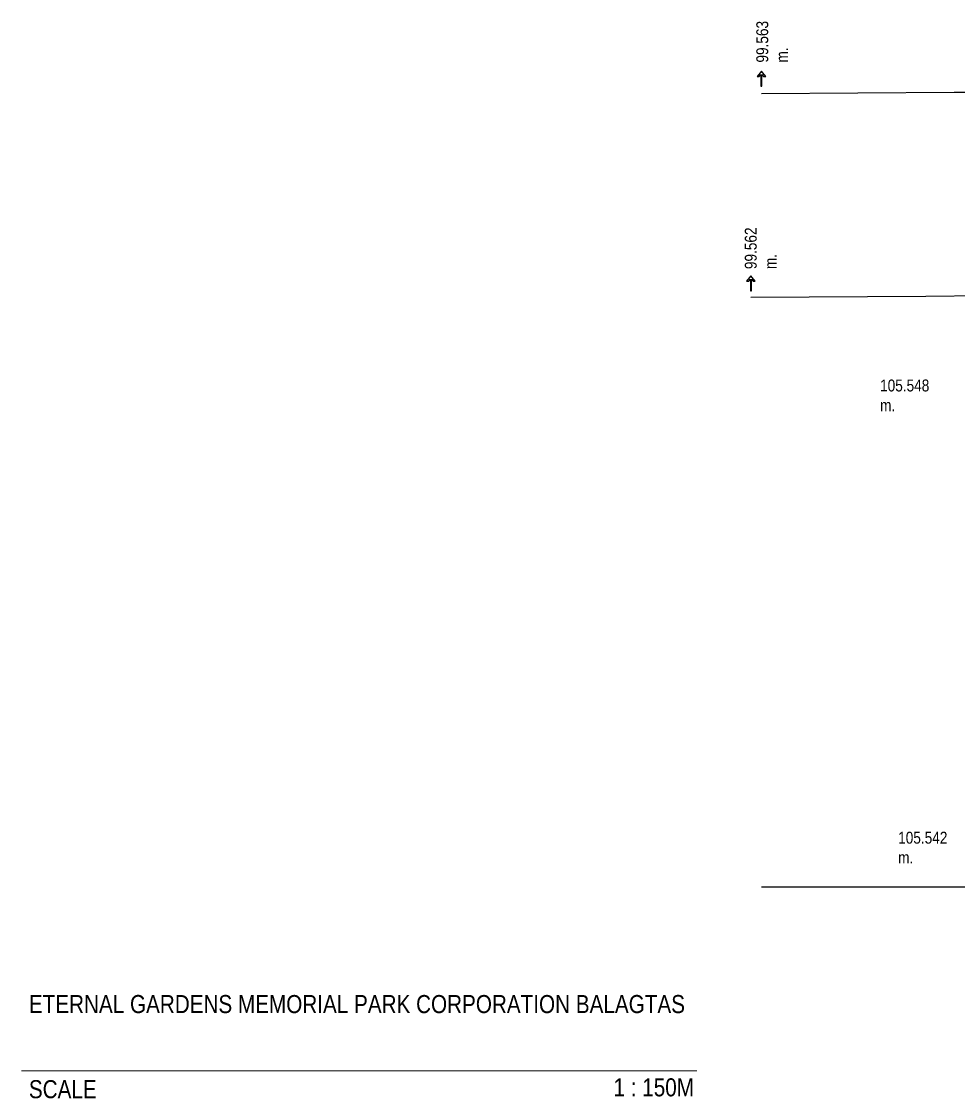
# Model space of a CAD drawing. Header units: millimetres. Extents: x 11014292 to 11093065, y -625596 to -501034.
# Drawn here: x 11014292 to 11041869, y -553803 to -522091 of the extents above; entities that cross this region are included whole.
import ezdxf

# ---------------------------------------------------------------- set-up
doc = ezdxf.new("R2010")
doc.units = ezdxf.units.MM
doc.header["$MEASUREMENT"] = 0
doc.linetypes.add('DASHED2', pattern=[0.375, 0.25, -0.125])
doc.layers.add('.1 pen', color=188, linetype='CONTINUOUS', lineweight=9)
for name, color, linetype in [('dwgmodels.com', 250, 'CONTINUOUS'), ('Road', 251, 'CONTINUOUS'), ('TEXT', 3, 'CONTINUOUS'), ('WALL', 4, 'CONTINUOUS')]:
    doc.layers.add(name, color=color, linetype=linetype)
doc.styles.add('dim .1', font='swissc.ttf', dxfattribs={"height": 2})
doc.styles.get("Standard").update_dxf_attribs({"font": 'swissc.ttf', "height": 0.225})

msp = doc.modelspace()

# ---------------------------------------------------------------- linework, layer by layer
at = {"layer": '.1 pen', "ltscale": 0.005}
msp.add_line((11014291.811, -552991.426, 99966.815), (11034166.075, -552991.426, 99966.815), dxfattribs=at)
at = {"layer": 'dwgmodels.com', "color": 251, "elevation": -100.058}
for points in [[(11036005.076, -523706.57), (11036054.416, -523647.769), (11036054.416, -523992.567), (11036086.416, -523992.567), (11036086.416, -523647.769), (11036135.757, -523706.57), (11036198.416, -523706.57), (11036070.416, -523554.026), (11035942.416, -523706.57)], [(11035694.561, -529734.724), (11035743.902, -529675.922), (11035743.902, -530020.721), (11035775.902, -530020.721), (11035775.902, -529675.922), (11035825.242, -529734.724), (11035887.902, -529734.724), (11035759.902, -529582.179), (11035631.902, -529734.724)]]:
    msp.add_lwpolyline(points, close=True, dxfattribs=at)
at = {"layer": 'Road'}
for p, q in [((11036072.695, -524210.981, 99462.942), (11041739.581, -524174.281, 99531.942)), ((11041739.581, -524174.281, 99531.942), (11046633.957, -524127.67, 99584.942)), ((11035756.388, -530209.922, 99461.942), (11040911.077, -530173.438, 99530.942)), ((11040911.077, -530173.438, 99530.942), (11046773.121, -530132.311, 99601.942))]:
    msp.add_line(p, q, dxfattribs=at)
at = {"layer": 'WALL'}
msp.add_line((11036072.695, -547573.558, -100.058), (11083445.226, -547573.558, -100.058), dxfattribs=at)

# ---------------------------------------------------------------- texts
at = {"layer": 'TEXT', "color": 251, "linetype": 'Continuous', "style": 'dim .1'}
for s, p in [('ETERNAL GARDENS MEMORIAL PARK CORPORATION BALAGTAS', (11014507.657, -551288.523, 99966.815)), ('SCALE', (11014507.657, -553795.002, 99966.815)), ('1 : 150M', (11031715.01, -553740.156, 99966.815))]:
    msp.add_text(s, height=531.441, dxfattribs=at).set_placement(p)
at = {"layer": 'TEXT', "linetype": 'DASHED2', "char_height": 350, "attachment_point": 1, "rotation": 90}
for s, insert in [('99.563 m.', (11035919.577, -523299.694, -100.058)), ('99.562 m.', (11035580.138, -529380.825, -100.058))]:
    msp.add_mtext_dynamic_manual_height_columns(s, width=3.87385, gutter_width=12.5, heights=[0], dxfattribs=dict(at, insert=insert))
at = {"layer": 'TEXT', "linetype": 'DASHED2', "char_height": 350, "attachment_point": 1}
for s, insert in [('105.548 m.', (11039562.557, -532632.659, 99966.815)), ('105.542 m.', (11040094.407, -545948.73, 99966.815))]:
    msp.add_mtext_dynamic_manual_height_columns(s, width=3.87385, gutter_width=12.5, heights=[0], dxfattribs=dict(at, insert=insert))

doc.saveas('drawing.dxf')
